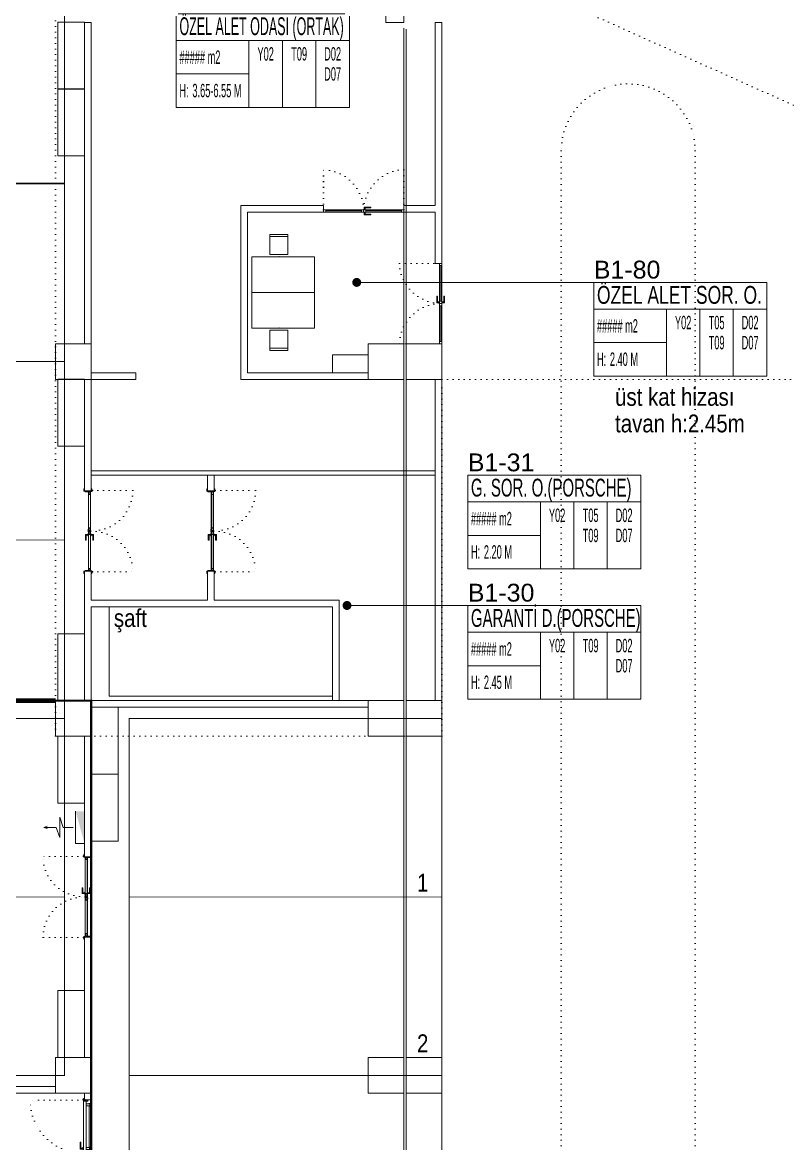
# Model space of a CAD drawing. Header units: metres. Extents: x -17822 to 152406, y -4219 to 19791.
# Drawn here: x 62666 to 64379, y 3087 to 5600 of the extents above; entities that cross this region are included whole.
import ezdxf
from ezdxf.enums import TextEntityAlignment as Align
from ezdxf.xclip import XClip

# ---------------------------------------------------------------- set-up
doc = ezdxf.new("R2010")
doc.units = ezdxf.units.M
doc.header["$LTSCALE"] = 100
doc.header["$MEASUREMENT"] = 0
doc.header["$XCLIPFRAME"] = 0
for name, pattern in [('DOT2', [0.125, 0, -0.125]), ('DOT5', [0.75, 0, -0.75]), ('HIDDEN', [0.375, 0.25, -0.125])]:
    doc.linetypes.add(name, pattern=pattern)
doc.layers.get('0').update_dxf_attribs({"color": 9, "lineweight": 9})
for name, color, linetype, lineweight in [('00', 9, 'Continuous', 9), ('01', 9, 'Continuous', 9), ('05', 9, 'Continuous', 9), ('05S', 9, 'Continuous', 9), ('06B', 9, 'Continuous', 9), ('06C', 9, 'Continuous', 9), ('06D', 9, 'Continuous', 9), ('09', 9, 'Continuous', 9), ('10', 9, 'Continuous', 9), ('14', 9, 'Continuous', 9), ('15', 9, 'Continuous', 9), ('20', 9, 'DOT2', 9), ('21', 9, 'Continuous', 9), ('21_mahal200', 9, 'Continuous', 9), ('32-ekipman', 9, 'Continuous', 9)]:
    doc.layers.add(name, color=color, linetype=linetype, lineweight=lineweight)
doc.styles.add('Arial', font='arial.ttf', dxfattribs={"height": 2.5})
doc.styles.add('MuuM_TEXT-STANDART', font='ARIALN.TTF')
doc.dimstyles.new('MuuM_DIM200', dxfattribs={"dimscale": 20, "dimtxt": 2, "dimasz": 1, "dimexe": 1, "dimexo": 1, "dimgap": 1, "dimtad": 1, "dimdec": 1, "dimrnd": 0.5, "dimdsep": 46, "dimtxsty": 'MuuM_TEXT-STANDART', "dimblk": 'ARCHTICK', "dimcen": 0, "dimdle": 0.15, "dimclrd": 256, "dimclre": 256, "dimclrt": 256, "dimadec": 0, "dimazin": 0, "dimtfac": 5, "dimtdec": 1, "dimtix": 1, "dimtmove": 2, "dimatfit": 3, "dimldrblk": 'DOT', "dimfxl": 3, "dimfxlon": 1, "dimtolj": 1, "dimlwd": -1, "dimlwe": -1, "dimarcsym": 0})

# ---------------------------------------------------------------- blocks, each defined once
blk = doc.blocks.new('p-kolon_80x80')
blk.add_lwpolyline([(-40, -40), (40, -40), (40, 40), (-40, 40)], close=True)
blk = doc.blocks.new('1.bod.mimari.elk')
at = {"layer": '01'}
blk.add_lwpolyline([(7520, -3030), (7480, -3030), (7480, -2824), (7520, -2824)], close=True, dxfattribs=at)
for p in [(6780, -3790), (7480, -3790), (7565, -3790), (6780, -4590), (7480, -4590), (7565, -4590), (7480, -5390), (7565, -5390)]:
    blk.add_blockref('p-kolon_80x80', p, dxfattribs=at)
at = {"layer": '01', "xscale": -1, "rotation": 180}
blk.add_blockref('p-kolon_80x80', (6780, -5390), dxfattribs=at)
blk = doc.blocks.new('p-işyeri')
at = {"color": 0, "const_width": 2}
blk.add_lwpolyline([(200, 0), (200, 700), (-200, 700), (-200, 0)], close=True, dxfattribs=at)
blk = doc.blocks.new('p-dilatasyon yeri')
at = {"layer": '06D'}
for points in [[(7520, 5586.8), (7520, 80)], [(7525, 5584.6), (7525, 80)]]:
    blk.add_lwpolyline(points, dxfattribs=at)
blk = doc.blocks.new('prf-scr2')
at = {"linetype": 'DOT2', "ltscale": 10}
blk.add_line((0, 0.2), (0, -1.1), dxfattribs=at)
for p, q in [((-0.1, -0.2), (0.1, -0.3)), ((0.1, -0.2), (-0.1, -0.2)), ((0.1, -0.3), (-0.1, -0.3)), ((-0.1, -0.3), (0.1, -0.4)), ((0.1, -0.4), (-0.1, -0.4)), ((0.1, -0.5), (-0.1, -0.4)), ((-0.1, -0.4), (0.1, -0.4)), ((0.1, -0.6), (-0.1, -0.5)), ((-0.1, -0.5), (0.1, -0.5)), ((-0.1, -0.6), (0.1, -0.7)), ((0.1, -0.6), (-0.1, -0.6)), ((-0.1, -0.6), (0.1, -0.6)), ((-0.1, -0.7), (0.1, -0.8)), ((0.1, -0.7), (-0.1, -0.7)), ((-0.1, -0.8), (0.1, -0.8)), ((0.1, -0.8), (-0.1, -0.8)), ((0.1, -0.2), (0, -0.1)), ((0, -0.2), (0.1, -0.2))]:
    blk.add_line(p, q)
blk.add_lwpolyline([(0.2, 0), (-0.2, 0), (-0.2, 0), (-0.1, -0.1), (0.1, -0.1), (0.2, 0), (0.2, 0)], close=True)
for points in [[(0.2, 0), (-0.2, 0)], [(-0.1, -0.1), (-0.1, -0.2), (-0.1, -0.2), (-0.1, -0.2), (-0.1, -0.2), (-0.1, -0.3), (-0.1, -0.3), (-0.1, -0.3), (-0.1, -0.3), (-0.1, -0.4), (-0.1, -0.4), (-0.1, -0.4), (-0.1, -0.4), (-0.1, -0.4), (-0.1, -0.5), (-0.1, -0.5), (-0.1, -0.5), (-0.1, -0.5), (-0.1, -0.5), (-0.1, -0.5), (-0.1, -0.6), (-0.1, -0.6), (-0.1, -0.6), (-0.1, -0.6), (-0.1, -0.6), (-0.1, -0.7), (-0.1, -0.7), (-0.1, -0.7), (-0.1, -0.7), (-0.1, -0.7), (-0.1, -0.8), (-0.1, -0.8), (-0.1, -0.8), (-0.1, -0.8), (0, -0.9), (0, -0.9), (0, -0.9), (0.1, -0.8), (0.1, -0.8), (0.1, -0.7), (0.1, -0.7), (0.1, -0.7), (0.1, -0.7), (0.1, -0.7), (0.1, -0.7), (0.1, -0.6), (0.1, -0.6), (0.1, -0.6), (0.1, -0.6), (0.1, -0.6), (0.1, -0.5), (0.1, -0.5), (0.1, -0.5), (0.1, -0.5), (0.1, -0.4), (0.1, -0.4), (0.1, -0.4), (0.1, -0.4), (0.1, -0.4), (0.1, -0.3), (0.1, -0.3), (0.1, -0.3), (0.1, -0.3), (0.1, -0.3), (0.1, -0.3), (0.1, -0.2), (0.1, -0.2), (0.1, -0.2), (0.1, -0.2), (0.1, -0.2), (0.1, -0.1)]]:
    blk.add_lwpolyline(points)
blk = doc.blocks.new('gr-p-barel kilitli kapı kolu')
at = {"layer": '05S'}
h = blk.add_hatch(color=256, dxfattribs=at)
h.paths.add_polyline_path([(1.3, 0.8), (-1.3, 0.8), (-1.3, 0.7), (1.3, 0.7)])
h.paths.add_polyline_path([(2.75, 0.7), (-2.75, 0.7), (-2.75, 0), (2.75, 0)])
h.paths.add_polyline_path([(-11.7, 4.9), (-11.7, 6.7), (0.9, 6.7), (0.9, 0.8), (-0.9, 0.8), (-0.9, 4.9)])
at = {"flags": 128}
for points in [[(-0.9, 0.8), (-0.9, 4.9), (-11.7, 4.9), (-11.7, 6.7), (0.9, 6.7), (0.9, 0.8)], [(-0.8, 5), (0.8, 6.6)]]:
    blk.add_lwpolyline(points, dxfattribs=at)
blk.add_lwpolyline([(-2.75, 0), (-2.75, 0.7), (2.75, 0.7), (2.75, 0)])
blk.add_lwpolyline([(-1.3, 0.7), (1.3, 0.7), (1.3, 0.8), (-1.3, 0.8)], close=True)
blk = doc.blocks.new('p-de-02')
at = {"layer": '06C'}
blk.add_lwpolyline([(106.3, -16.6, 1), (106.3, -15.8), (104.3, -15.8), (104.3, -16.6), (106.4, -16.6)], format="xyb", dxfattribs=at)
blk.add_arc((106.3, -16.2), 0.5, 233.1301, 126.8699, dxfattribs=at)
at = {"layer": '09'}
for p, q in [((108.1, -16.7), (108.1, -16.6)), ((108.2, -16.7), (108.2, -16.6)), ((108.3, -16.6), (108.3, -16.7)), ((108.4, -16.7), (108.4, -16.6)), ((108.5, -16.6), (108.5, -16.7)), ((108.6, -16.7), (108.6, -16.6)), ((108.7, -16.6), (108.7, -16.7)), ((108.8, -16.6), (108.8, -16.7)), ((109.3, -21.9), (109.3, -21.7)), ((109.4, -21.7), (109.4, -21.9)), ((109.5, -21.9), (109.5, -21.7)), ((109.6, -21.7), (109.6, -21.9)), ((109.7, -21.9), (109.7, -21.7)), ((109.8, -21.7), (109.8, -21.9)), ((109.9, -21.9), (109.9, -21.7)), ((110, -21.9), (110, -21.7))]:
    blk.add_line(p, q, dxfattribs=at)
at = {"layer": '10'}
for points in [[(14.2, -6.8, -0.414214), (14.3, -6.7), (18.7, -6.7, -0.414214), (18.8, -6.8), (18.8, -14.1), (19, -14.1), (19, -6.8, 0.414214), (18.7, -6.5), (14.3, -6.5, 0.414214), (14, -6.8), (14, -7.7, 0.414214), (14.3, -8), (15.4, -8), (15.4, -7.8), (14.3, -7.8, -0.414214), (14.2, -7.7)], [(19, -9.7, -0.414214), (19.3, -9.4), (20.3, -9.4, -0.414214), (20.6, -9.7), (20.6, -16.1, -0.414214), (20.3, -16.4, -0.414214), (20, -16.1), (20, -15.2), (19, -15.2), (19, -24.2, -0.414214), (18.7, -24.5), (14.3, -24.5, -0.414214), (14, -24.2), (14, -23.3, -0.414214), (14.3, -23), (15.4, -23), (15.4, -23.2), (14.3, -23.2, 0.414214), (14.2, -23.3), (14.2, -24.2, 0.414214), (14.3, -24.3), (18.7, -24.3, 0.414214), (18.8, -24.2), (18.8, -15), (20.2, -15), (20.2, -16.1, 0.414214), (20.3, -16.2, 0.414214), (20.4, -16.1), (20.4, -9.7, 0.414214), (20.3, -9.6), (19.3, -9.6, 0.414214), (19.2, -9.7), (19.2, -10.6), (19, -10.6)], [(18.4, -25), (19.8, -24.4), (19.8, -21.5), (20, -21.5), (20, -24.5), (18.5, -25.2, -14.796002)], [(198.6, -9.7, 0.414214), (198.3, -9.4), (197.3, -9.4, 0.414214), (197, -9.7), (197, -16.1, 0.414214), (197.3, -16.4, 0.414214), (197.6, -16.1), (197.6, -15.2), (198.6, -15.2), (198.6, -24.2, 0.414214), (198.9, -24.5), (203.3, -24.5, 0.414214), (203.6, -24.2), (203.6, -23.3, 0.414214), (203.3, -23), (202.2, -23), (202.2, -23.2), (203.3, -23.2, -0.414214), (203.4, -23.3), (203.4, -24.2, -0.414214), (203.3, -24.3), (198.9, -24.3, -0.414214), (198.8, -24.2), (198.8, -15), (197.4, -15), (197.4, -16.1, -0.414214), (197.3, -16.2, -0.414214), (197.2, -16.1), (197.2, -9.7, -0.414214), (197.3, -9.6), (198.3, -9.6, -0.414214), (198.4, -9.7), (198.4, -10.6), (198.6, -10.6)], [(199.2, -25), (197.8, -24.4), (197.8, -21.5), (197.6, -21.5), (197.6, -24.5), (199.1, -25.2, 14.796002)], [(203.4, -6.8, 0.414214), (203.3, -6.7), (198.9, -6.7, 0.414214), (198.8, -6.8), (198.8, -14.1), (198.6, -14.1), (198.6, -6.8, -0.414214), (198.9, -6.5), (203.3, -6.5, -0.414214), (203.6, -6.8), (203.6, -7.7, -0.414214), (203.3, -8), (202.2, -8), (202.2, -7.8), (203.3, -7.8, 0.414214), (203.4, -7.7)]]:
    blk.add_lwpolyline(points, format="xyb", close=True, dxfattribs=at)
for points in [[(108.2, -20.1), (108.2, -18.1), (108.5, -18.1), (108.5, -17), (20.3, -17), (20.3, -18.1), (20.6, -18.1), (20.6, -20.1), (20.3, -20.1), (20.3, -18.3), (20, -18.3), (20, -16.7), (108.8, -16.7), (108.8, -18.3), (108.5, -18.3), (108.5, -20.1)], [(108.2, -18.1), (108.2, -20.1), (108.8, -20.1), (108.8, -21.7), (20, -21.7), (20, -20.1), (20.6, -20.1), (20.6, -18.1), (20.9, -18.1), (20.9, -20.3), (20.3, -20.3), (20.3, -21.4), (108.5, -21.4), (108.5, -20.3), (107.9, -20.3), (107.9, -18.1), (108.2, -18.1)], [(109.9, -20.1), (109.9, -18.1), (109.6, -18.1), (109.6, -17), (197.3, -17), (197.3, -18.1), (197, -18.1), (197, -20.1), (197.3, -20.1), (197.3, -18.3), (197.6, -18.3), (197.6, -16.7), (109.3, -16.7), (109.3, -18.3), (109.6, -18.3), (109.6, -20.1)], [(109.9, -18.1), (109.9, -20.1), (109.3, -20.1), (109.3, -21.7), (197.6, -21.7), (197.6, -20.1), (197, -20.1), (197, -18.1), (196.7, -18.1), (196.7, -20.3), (197.3, -20.3), (197.3, -21.4), (109.6, -21.4), (109.6, -20.3), (110.2, -20.3), (110.2, -18.1), (109.9, -18.1)]]:
    blk.add_lwpolyline(points, dxfattribs=at)
for points in [[(20.9, -17.2), (26.9, -17.2), (26.9, -21.2), (20.9, -21.2)], [(21.2, -17.5), (26.6, -17.5), (26.6, -20.9), (21.2, -20.9)], [(107.9, -17.2), (101.9, -17.2), (101.9, -21.2), (107.9, -21.2)], [(107.6, -17.5), (102.2, -17.5), (102.2, -20.9), (107.6, -20.9)], [(108.1, -22.4), (110, -22.4), (110, -21.9), (108.1, -21.9), (107.5, -21.9), (107.5, -22.4)], [(110, -16.1), (108.1, -16.1), (108.1, -16.6), (110.6, -16.6), (110.6, -16.6), (110.6, -16.1)], [(110.2, -17.2), (116.2, -17.2), (116.2, -21.2), (110.2, -21.2)], [(110.5, -17.5), (115.9, -17.5), (115.9, -20.9), (110.5, -20.9)], [(196.7, -17.2), (192.7, -17.2), (192.7, -21.2), (196.7, -21.2)], [(196.4, -17.5), (193, -17.5), (193, -20.9), (196.4, -20.9)]]:
    blk.add_lwpolyline(points, close=True, dxfattribs=at)
for centre in [(17.8, -25.5), (199.8, -25.5)]:
    blk.add_circle(centre, 0.55, dxfattribs=at)
at = {"layer": '20'}
for p, q in [((17.8, -25.5), (17.8, -116)), ((199.8, -25.5), (199.8, -116))]:
    blk.add_line(p, q, dxfattribs=at)
at = {"layer": '20', "linetype": 'HIDDEN'}
for points in [[(18.6, -24.3), (18.6, -23), (17.1, -23), (17.1, -24.3)], [(18.4, -25), (18.4, -23.2), (17.3, -23.2), (17.3, -25)], [(199, -24.3), (199, -23), (200.5, -23), (200.5, -24.3)], [(199.2, -25), (199.2, -23.2), (200.3, -23.2), (200.3, -25)]]:
    blk.add_lwpolyline(points, dxfattribs=at)
at = {"layer": '20'}
for centre, start, end in [((17.8, -25.5), 270, 2.4057), ((199.8, -25.5), 177.5943, 270)]:
    blk.add_arc(centre, 90.5, start, end, dxfattribs=at)
at = {"layer": '06B', "xscale": -1}
blk.add_blockref('gr-p-barel kilitli kapı kolu', (117.3, -16.7), dxfattribs=at)
at = {"layer": '06B', "rotation": 180}
blk.add_blockref('gr-p-barel kilitli kapı kolu', (117.3, -21.7), dxfattribs=at)
at = {"layer": '10', "xscale": -1, "rotation": 90}
for p in [(20.3, -19.2), (109.6, -19.2)]:
    blk.add_blockref('prf-scr2', p, dxfattribs=at)
at = {"layer": '10', "rotation": 270}
for p in [(108.5, -19.2), (197.3, -19.2)]:
    blk.add_blockref('prf-scr2', p, dxfattribs=at)
blk = doc.blocks.new('*U19')
at = {"ltscale": 15}
for p, q in [((-25, 1), (-26, 0)), ((-25, -1), (-26, 0)), ((-23, 1), (-25, 1)), ((-23, 1), (-23, -2)), ((-21, -3), (-18, 3)), ((-21, -3), (-18, 3)), ((-20, -3), (-17, 3)), ((-20, -3), (-16, 3)), ((-18, -3), (-15, 3)), ((-18, -3), (-15, 3)), ((-18, 1), (-18, 2)), ((-17, -3), (-14, 3)), ((-17, -3), (-13, 3)), ((-17, 1), (-17, 2)), ((-15, -3), (-12, 3)), ((-15, -3), (-12, 3)), ((-15, 1), (-15, 2)), ((-14, -3), (-11, 3)), ((-14, -3), (-10, 3)), ((-14, 1), (-14, 2)), ((-12, -3), (-9, 3)), ((-12, -3), (-9, 3)), ((-12, 1), (-12, 2)), ((-11, -3), (-8, 3)), ((-11, -3), (-7, 3)), ((-11, 1), (-11, 2)), ((-9, -3), (-6, 3)), ((-9, -3), (-6, 3)), ((-9, 1), (-9, 2)), ((-8, -3), (-4, 3)), ((-8, -3), (-5, 3)), ((-8, 1), (-8, 2)), ((-6, -3), (-3, 3)), ((-6, -3), (-3, 3)), ((-6, 1), (-6, 2)), ((-5, -3), (-1, 3)), ((-5, -3), (-2, 3)), ((-5, 1), (-5, 2)), ((-3, 1), (-3, 2)), ((0, 4), (-2, 1)), ((-2, 1), (-2, 2)), ((0, 0), (-1, 0)), ((-25, -1), (-23, -2)), ((-9, -2), (-23, -2)), ((-21, -3), (-21, -2)), ((-20, -3), (-19, -2)), ((-20, -2), (-19, -2)), ((-19, -2), (-18, -2)), ((-18, -3), (-18, -2)), ((-17, -3), (-16, -2)), ((-17, -2), (-16, -2)), ((-16, -2), (-15, -2)), ((-15, -3), (-15, -2)), ((-14, -3), (-13, -2)), ((-14, -2), (-13, -2)), ((-13, -2), (-12, -2)), ((-12, -3), (-12, -2)), ((-11, -3), (-10, -2)), ((-11, -2), (-10, -2)), ((-10, -2), (-9, -2)), ((-9, -3), (-9, -2)), ((-8, -2), (-7, -2)), ((-8, -3), (-7, -2)), ((-7, -2), (-6, -2)), ((-6, -3), (-6, -2)), ((-5, -2), (-4, -2)), ((-5, -3), (-4, -2)), ((-4, -2), (-2, -2)), ((0, -4), (-2, -2)), ((0, 0), (-1, 0))]:
    blk.add_line(p, q, dxfattribs=at)
for p, q in [((-7, 1), (-23, 1)), ((-17, 1), (-19, 1)), ((-16, 1), (-17, 1)), ((-14, 1), (-16, 1)), ((-13, 1), (-14, 1)), ((-11, 1), (-13, 1)), ((-10, 1), (-11, 1)), ((-8, 1), (-10, 1)), ((-7, 1), (-8, 1)), ((-5, 1), (-7, 1)), ((-4, 1), (-5, 1)), ((-2, 1), (-4, 1)), ((-2, 1), (-2, 1)), ((0, 0), (0, 4)), ((-2, -2), (-2, -2)), ((0, 0), (0, -4))]:
    blk.add_line(p, q)
for centre, radius, start, end in [((-26, 4), 3.92, 274.361, 322.1025), ((-26, -4), 3.92, 37.8975, 85.639), ((-18, 3), 0.0971, 330.3204, 150.3204), ((-17, 3), 0.0971, 330.3204, 150.3204), ((-15, 3), 0.0971, 330.3204, 150.3204), ((-14, 3), 0.0971, 330.3204, 150.3204), ((-12, 3), 0.0971, 330.3204, 150.3204), ((-11, 3), 0.0971, 330.3204, 150.3204), ((-9, 3), 0.0971, 330.3204, 150.3204), ((-8, 3), 0.0971, 330.3204, 150.3204), ((-6, 3), 0.0971, 330.3204, 150.3204), ((-5, 3), 0.0971, 330.3204, 150.3204), ((-3, 3), 0.0971, 330.3204, 150.3204), ((-2, 3), 0.0971, 330.3204, 150.3204), ((-1, 0), 0.486, 90, 270), ((0, 4), 0.25, 0, 150.0864), ((-21, -3), 0.0971, 150.3204, 330.3204), ((-20, -3), 0.0971, 150.3204, 330.3204), ((-18, -3), 0.0971, 150.3204, 330.3204), ((-17, -3), 0.0971, 150.3204, 330.3204), ((-15, -3), 0.0971, 150.3204, 330.3204), ((-14, -3), 0.0971, 150.3204, 330.3204), ((-12, -3), 0.0971, 150.3204, 330.3204), ((-11, -3), 0.0971, 150.3204, 330.3204), ((-9, -3), 0.0971, 150.3204, 330.3204), ((-8, -3), 0.0971, 150.3204, 330.3204), ((-6, -3), 0.0971, 150.3204, 330.3204), ((-5, -3), 0.0971, 150.3204, 330.3204), ((0, -4), 0.25, 209.9136, 0)]:
    blk.add_arc(centre, radius, start, end, dxfattribs=at)
blk = doc.blocks.new('conta')
at = {"ltscale": 10}
for p, q in [((-2649.9, 5345.5), (-2649.8, 5345.6)), ((-2649.9, 5344.5), (-2649.8, 5344.3)), ((-2649.8, 5344.3), (-2649.7, 5344.3)), ((-2649.7, 5345.4), (-2649.3, 5345.4)), ((-2649.2, 5345.4), (-2649.1, 5345.5)), ((-2649, 5344), (-2648.8, 5343.8)), ((-2648.9, 5344.1), (-2648.7, 5343.9)), ((-2648.8, 5345.1), (-2648.6, 5345.3)), ((-2648.8, 5344.9), (-2648.6, 5345.2)), ((-2648.7, 5343.8), (-2648.7, 5343.8)), ((-2648.6, 5345.3), (-2648.6, 5345.3))]:
    blk.add_line(p, q, dxfattribs=at)
for centre, radius, start, end in [((-2649.8, 5345.5), 0.05, 140.6345, 188.9372), ((-2653, 5345), 3.19, 350.4674, 8.9372), ((-2649.9, 5344.5), 0.02, 170.4674, 213.7451), ((-2649.7, 5345.6), 0.0696, 22.2428, 159.258), ((-2650.9, 5345), 1.24, 340.3382, 16.7772), ((-2649.7, 5344.6), 0.03, 160.3382, 273.2666), ((-2649.7, 5345.4), 0.03, 90, 196.7772), ((-2649.6, 5341.5), 3.01, 80.4362, 93.2666), ((-2649.3, 5345.5), 0.05, 270, 303.0062), ((-2649.2, 5344.1), 0.231, 353.9571, 81.9004), ((-2649.1, 5345.5), 0.03, 4.7972, 123.0062), ((-2649.1, 5344.5), 0.03, 260.4362, 338.7066), ((-2651.2, 5344.8), 2.33, 7.5897, 18.7951), ((-2649, 5345.6), 0.05, 18.7951, 42.1429), ((-2650.2, 5345), 1.27, 338.7066, 23.0418), ((-2648.9, 5344.1), 0.1, 173.9571, 217.2653), ((-2648.8, 5345.1), 0.05, 187.5897, 322.7347), ((-2658.2, 5345.2), 9.36, 353.6857, 357.8537), ((-2648.8, 5344.2), 0.1, 173.6857, 217.2653), ((-2648.8, 5344.8), 0.05, 142.7347, 180.2669), ((-2648.7, 5343.8), 0.05, 217.2653, 307.2653), ((-2648.7, 5343.8), 0.05, 307.2653, 37.2653), ((-2648.6, 5345.3), 0.05, 52.7347, 142.7347), ((-2648.6, 5345.3), 0.05, 322.7347, 52.7347)]:
    blk.add_arc(centre, radius, start, end, dxfattribs=at)
for points, knots in [([(-2649, 5345.6), (-2649, 5345.6), (-2649.1, 5345.7), (-2649.2, 5345.4), (-2649.3, 5345.7), (-2649.4, 5345.5), (-2649.5, 5345.7), (-2649.6, 5345.5), (-2649.7, 5345.6), (-2649.7, 5345.6)], [0.0086373, 0.0086373, 0.0086373, 0.0086373, 0.1097304, 0.3133405, 0.4430081, 0.5658764, 0.7165186, 0.8527974, 0.9648495, 0.9648495, 0.9648495, 0.9648495]), ([(-2649.7, 5344.3), (-2649.7, 5344.3), (-2649.7, 5344.5), (-2649.6, 5344.3), (-2649.3, 5344.4), (-2649.2, 5344.4), (-2649.2, 5344.4)], [0, 0, 0, 0, 0.1008757, 0.3841126, 0.5436166, 0.6906785, 0.6906785, 0.6906785, 0.6906785])]:
    blk.add_open_spline(points, degree=3, knots=knots, dxfattribs=at)
blk = doc.blocks.new('p-yn_sackasa')
at = {"layer": '10', "linetype": 'Continuous'}
for p, q in [((-2.2, 0), (-2.2, -0.2)), ((0, 6.9), (0, 6.2)), ((0, 6.2), (0, 6.9)), ((0.1, 6.9), (0.1, 6.2)), ((0.2, 6.9), (0.2, 6.2)), ((2.7, 7.2), (0.3, 7.2)), ((2.7, 7.2), (0.3, 7.2)), ((2.7, 7), (0.3, 7)), ((0.3, 7), (2.7, 7)), ((0.3, 6.1), (0.8, 6.1)), ((0.7, 6), (0.3, 6)), ((0.3, 5.9), (0.7, 5.9)), ((0.8, 5.9), (0.3, 5.9)), ((0.7, 5.9), (0.7, 6)), ((0.7, -0.7), (0.7, 2.3)), ((0.7, -0.7), (0.7, 2.3)), ((0.8, 5.9), (0.8, 6.1)), ((0.8, -0.7), (0.8, 2.3)), ((0.8, -0.7), (0.8, 2.3)), ((0.9, 2.3), (1, 2.3)), ((0.9, 2.3), (0.9, 2.3)), ((1, 2.5), (1, 2.4)), ((1, 2.5), (1, 2.5)), ((1.1, 2.5), (1.1, 3.7)), ((1.1, 2.5), (1.1, 3.7)), ((1.3, 3.7), (1.3, 2.5)), ((1.3, 2.5), (1.3, 3.7)), ((2.5, 4), (1.4, 4)), ((1.4, 4), (2.5, 4)), ((1.4, 3.8), (2.5, 3.8)), ((2.5, 3.8), (1.4, 3.8)), ((2.5, 3.4), (2.6, 3.7)), ((2.6, 3.7), (2.5, 3.4)), ((2.7, 3.6), (2.6, 3.3)), ((2.7, 3.6), (2.6, 3.3)), ((2.8, 3.3), (2.8, 6.9)), ((2.8, 3.3), (2.8, 6.9)), ((2.9, 3.3), (2.9, 6.9)), ((2.9, 3.3), (2.9, 6.9)), ((-2.9, -1.7), (-2.9, -0.3)), ((-2.9, -0.3), (-2.9, -1.7)), ((-2.8, -0.3), (-2.8, -1.7)), ((-2.8, -0.3), (-2.8, -1.7)), ((-2.2, 0), (-2.7, 0)), ((-2.2, 0), (-2.7, 0)), ((-2.2, -0.1), (-2.7, -0.1)), ((-2.2, -0.2), (-2.7, -0.2)), ((1, -1.8), (-2.7, -1.8)), ((1, -1.9), (-2.7, -1.9)), ((-2.7, -2), (1, -2)), ((1, -2), (-2.7, -2)), ((-2.2, -0.1), (-2.2, 0)), ((0.9, -0.8), (1, -0.8)), ((0.9, -0.8), (0.9, -0.8)), ((1, -0.9), (1, -0.9)), ((1, -0.9), (1, -0.9)), ((1.1, -1), (1.1, -1.7)), ((1.1, -1), (1.1, -1.7)), ((1.3, -1), (1.3, -1.7)), ((1.3, -1), (1.3, -1.7))]:
    blk.add_line(p, q, dxfattribs=at)
for points in [[(0.1, 2.1), (0.7, 2.1), (0.7, -0.5), (0.1, -0.5)], [(0.1, 2.1), (0.4, 2.1), (0.4, -0.5), (0.1, -0.5)]]:
    blk.add_lwpolyline(points, close=True, dxfattribs=at)
for centre, radius, start, end in [((0.3, 6.9), 0.249, 90, 180), ((0.3, 6.9), 0.261, 90, 180), ((0.3, 6.2), 0.249, 181.345, 271.3502), ((0.3, 6.2), 0.261, 180, 270), ((0.3, 6.9), 0.122, 90, 180), ((0.3, 6.2), 0.122, 180, 270), ((0.3, 6.9), 0.11, 90, 180), ((0.3, 6.2), 0.11, 180, 270), ((0.9, 2.3), 0.206, 63.2169, 180), ((0.9, 2.3), 0.219, 63.2153, 180), ((0.9, 2.3), 0.0801, 63.215, 180), ((0.9, 2.3), 0.0674, 63.2144, 180), ((1, 2.5), 0.219, 243.2148, 0), ((1, 2.5), 0.0801, 243.2203, 0), ((1, 2.5), 0.206, 243.2197, 0), ((1, 2.5), 0.0674, 243.2129, 0), ((1.4, 3.7), 0.24, 90, 180), ((1.4, 3.7), 0.253, 90, 180), ((1.4, 3.7), 0.114, 90, 180), ((1.4, 3.7), 0.101, 90, 180), ((2.5, 3.7), 0.249, 342.8613, 90), ((2.5, 3.7), 0.261, 342.8602, 90), ((2.5, 3.7), 0.122, 342.8607, 90), ((2.5, 3.7), 0.11, 342.8621, 90), ((2.7, 3.3), 0.232, 162.8601, 0), ((2.7, 3.3), 0.219, 162.8613, 0), ((2.7, 3.3), 0.0927, 162.8605, 0), ((2.7, 3.3), 0.0801, 162.8624, 0), ((2.7, 6.9), 0.249, 0, 90), ((2.7, 6.9), 0.261, 0, 90), ((2.7, 6.9), 0.122, 0, 90), ((2.7, 6.9), 0.11, 0, 90), ((-2.7, -0.3), 0.24, 90, 180), ((-2.7, -0.3), 0.253, 90, 180), ((-2.7, -1.7), 0.24, 180, 270), ((-2.7, -1.7), 0.253, 180, 270), ((-2.7, -0.3), 0.114, 90, 180), ((-2.7, -0.3), 0.101, 90, 180), ((-2.7, -1.7), 0.114, 180, 270), ((-2.7, -1.7), 0.101, 180, 270), ((0.9, -0.7), 0.206, 180, 296.7851), ((0.9, -0.7), 0.219, 180, 296.785), ((0.9, -0.7), 0.0674, 180, 180.5245), ((0.9, -0.7), 0.0801, 180, 296.785), ((0.9, -0.7), 0.0674, 180, 296.7871), ((1, -1), 0.219, 0, 116.7854), ((1, -1), 0.206, 0, 116.7836), ((1, -1), 0.0801, 0, 116.7811), ((1, -1), 0.0674, 0, 116.7871), ((1, -1.7), 0.114, 270, 0), ((1, -1.7), 0.24, 270, 0), ((1, -1.7), 0.101, 270, 0), ((1, -1.7), 0.253, 270, 0)]:
    blk.add_arc(centre, radius, start, end, dxfattribs=at)
at = {"layer": '10', "xscale": 0.0842696629213483, "yscale": 0.0842696629213483, "zscale": 0.0842696629213483}
blk.add_blockref('*U19', (1, 1.3), dxfattribs=at)
at = {"layer": '14', "xscale": -0.7887640449438696, "yscale": 0.7887640449438696, "zscale": 0.7887640449438204, "rotation": 90}
blk.add_blockref('conta', (4217.8, -2086.4), dxfattribs=at)
blk = doc.blocks.new('*U57')
at = {"layer": '06D'}
for points in [[(8.5, 9.6), (7.9, 9.6), (7.9, 13.6, -0.414214), (8.2, 13.9), (13.7, 13.9, -0.414214), (14.1, 13.6), (14.1, 9.6), (13.5, 9.6)], [(111.5, 9.6), (112.1, 9.6), (112.1, 13.6, 0.414214), (111.7, 13.9), (106.2, 13.9, 0.414214), (105.9, 13.6), (105.9, 9.6), (106.5, 9.6)]]:
    blk.add_lwpolyline(points, format="xyb", dxfattribs=at)
for points in [[(8.5, 10.9), (13.5, 10.9), (13.5, 3.4), (8.5, 3.4)], [(105.9, 13.3), (14.1, 13.3), (14.1, 10.2), (105.9, 10.2)], [(111.5, 12.1), (106.5, 12.1), (106.5, 3.4), (111.5, 3.4)]]:
    blk.add_lwpolyline(points, close=True, dxfattribs=at)
for points in [[(8.8, -2.6), (8.8, -3.8), (13.2, -3.8), (13.2, -2.6), (8.8, -2.6)], [(9.9, -3.8), (9.9, -10.1), (24.9, -10.1), (24.9, -8.2), (12.1, -8.2), (12.1, -8.2), (12.1, -3.8), (9.9, -3.8)]]:
    blk.add_lwpolyline(points, dxfattribs=at)
at = {"layer": '10', "ltscale": 10}
for p, q in [((1, 0.7), (2, 1.3)), ((1, 0.7), (2, 1.3)), ((2, 0.3), (1, 0.3)), ((2, 0.3), (1, 0.3)), ((2, 0.1), (1, 0.1)), ((2, 0.1), (1, 0.1)), ((2, 1.8), (2, 1.3)), ((2.3, 1.8), (2, 1.8)), ((2, 1.8), (2, 1.3)), ((2.3, 1.8), (2, 1.8)), ((2, 1.3), (2, -0.2)), ((2, 1.3), (2, -0.2)), ((2.3, -2.2), (2.3, 3.3)), ((2.3, 1.3), (2.3, 1.8)), ((2.3, 1.3), (2.3, 1.8)), ((2.3, -0.2), (2.3, 1.3)), ((2.3, -0.2), (2.3, 1.3)), ((117.6, 3.4), (2.4, 3.4)), ((2.4, -2.3), (2.4, 3.2)), ((117.5, 3.3), (2.5, 3.3)), ((117.5, -2.3), (117.5, 3.2)), ((117.7, -2.2), (117.7, 3.3)), ((117.7, 1.8), (117.7, 0.3)), ((118, 1.8), (117.7, 1.8)), ((117.7, 0.3), (117.7, -0.2)), ((118, 0.3), (118, 1.8)), ((118, 1.5), (119, 1.5)), ((118, 1.3), (119, 1.3)), ((119, 0.9), (118, 0.3)), ((118, -0.2), (118, 0.3)), ((0.3, -2.5), (0.3, -2.3)), ((0.4, -2.2), (2.2, -2.2)), ((0.4, -2.4), (0.4, -2.4)), ((119.6, -2.6), (0.4, -2.6)), ((119.5, -2.4), (0.5, -2.4)), ((0.5, -2.4), (2.3, -2.4)), ((2, -0.2), (2.3, -0.2)), ((2, -0.2), (2.3, -0.2)), ((119.5, -2.4), (117.6, -2.4)), ((117.7, -0.2), (118, -0.2)), ((119.6, -2.2), (117.7, -2.2)), ((119.5, -2.4), (119.5, -2.4)), ((119.7, -2.5), (119.7, -2.3)), ((120.8, -2), (120.8, -2.4)), ((120.8, -2), (120.8, -2.4)), ((121.1, -2), (121.1, -2.4)), ((121.1, -2), (121.1, -2.4)), ((121.2, -2.2), (121.1, -2.2)), ((121.2, -2.2), (121.1, -2.2)), ((121.2, -2.2), (121.2, -2.3)), ((121.2, -2.2), (121.2, -2.3)), ((121.6, -2.7), (121.7, -2.6)), ((121.6, -2.7), (121.7, -2.6))]:
    blk.add_line(p, q, dxfattribs=at)
blk.add_circle((120.9, -3.3), 0.843, dxfattribs=at)
blk.add_circle((120.9, -3.3), 0.843, dxfattribs=at)
for centre, radius, start, end in [((2.4, 3.3), 0.141, 104.9271, 165.0729), ((117.5, 3.2), 0.05, 0, 90), ((117.6, 3.3), 0.1, 0, 90), ((0.4, -2.3), 0.1, 90, 180), ((0.4, -2.5), 0.1, 180, 270), ((0.5, -2.4), 0.005, 180, 270), ((0.5, -2.4), 0.005, 90, 180), ((2.2, -2.2), 0.05, 270, 0), ((2.3, -2.3), 0.1, 270, 0), ((117.6, -2.3), 0.1, 180, 270), ((117.7, -2.2), 0.05, 180, 270), ((119.5, -2.4), 0.005, 270, 360), ((119.5, -2.4), 0.005, 0, 90), ((119.6, -2.3), 0.1, 0, 90), ((119.6, -2.5), 0.1, 270, 0), ((120.4, -2.3), 0.302, 285.5524, 60.0315), ((120.4, -2.3), 0.302, 285.5524, 60.0315), ((120.4, -2.3), 0.428, 336.352, 37.621), ((120.4, -2.3), 0.428, 336.352, 37.621), ((120.9, -3.3), 1.01, 39.4092, 74.2861), ((120.9, -3.3), 1.01, 39.4092, 74.2861)]:
    blk.add_arc(centre, radius, start, end, dxfattribs=at)
at = {"layer": '20'}
blk.add_lwpolyline([(119.7, -2.4), (119.7, -121.8, -0.414214), (0.3, -2.4, 1)], format="xyb", dxfattribs=at)
blk.add_blockref('p-yn_sackasa', (0, 0))
at = {"xscale": -1}
blk.add_blockref('p-yn_sackasa', (120, 0), dxfattribs=at)
blk = doc.blocks.new('YD-72-20')
at = {"linetype": 'Continuous'}
for p, q in [((0, 0.714), (-0.028, 0.634)), ((0, 0.714), (0.028, 0.634)), ((0, 0.434), (0, 0.714)), ((-0.225, 0.355), (0.225, 0.355)), ((-0.225, 0.355), (0, 0.276)), ((0.225, 0.355), (0, 0.434)), ((0, 0.058), (0, 0.276)), ((0.36, 0), (-0.36, 0)), ((0.36, 0), (0.36, -0.2))]:
    blk.add_line(p, q, dxfattribs=at)
blk.add_solid([(0.36, -0.2), (-0.36, 0), (-0.36, -0.2)])
blk = doc.blocks.new('b1 yan.dol')
at = {"xscale": -100, "yscale": 100, "zscale": 100, "rotation": 90}
blk.add_blockref('YD-72-20', (62785, -15715.4), dxfattribs=at)
blk = doc.blocks.new('p-al-01_a')
at = {"layer": '06B'}
for points in [[(-5, -88.6), (-11.2, -88.6), (-11.2, -73.6), (-9.4, -73.6), (-9.4, -86.4), (-9.4, -86.4), (-5, -86.4), (-5, -88.6)], [(0, -88.6), (6.2, -88.6), (6.2, -73.6), (4.4, -73.6), (4.4, -86.4), (4.4, -86.4), (0, -86.4), (0, -88.6)]]:
    blk.add_lwpolyline(points, dxfattribs=at)
at = {"layer": '06D'}
for p, q in [((-5, -86.9), (-5, -5)), ((0, -5), (0, -86.9)), ((-5, -93.1), (-5, -175)), ((0, -175), (0, -93.1))]:
    blk.add_line(p, q, dxfattribs=at)
at = {"layer": '10'}
for points in [[(-5, 0), (0, 0), (0, -5), (-5, -5)], [(-5, -85), (0, -85), (0, -90), (-5, -90)], [(-5, -95), (0, -95), (0, -90), (-5, -90)], [(-5, -180), (0, -180), (0, -175), (-5, -175)]]:
    blk.add_lwpolyline(points, close=True, dxfattribs=at)
at = {"layer": '15'}
for points in [[(-2.5, -5), (-2.5, -85)], [(-2.5, -175), (-2.5, -95)]]:
    blk.add_lwpolyline(points, dxfattribs=at)
at = {"layer": '20'}
for points in [[(-5.3, 0), (-94.9, 0)], [(-5.3, -180), (-94.9, -180)], [(-5, -180), (-94.9, -180)]]:
    blk.add_lwpolyline(points, dxfattribs=at)
for centre, start, end in [((-1.5, 3.4), 182.0745, 267.6937), ((-1.5, -183.4), 92.3063, 177.9255)]:
    blk.add_arc(centre, 93.5, start, end, dxfattribs=at)
blk = doc.blocks.new('p-birim')
blk.add_lwpolyline([(0, 0), (1, 0), (1, 1), (0, 1)], close=True)
blk = doc.blocks.new('p-sandalye')
blk.add_line((-45, 20), (-45, -20))
blk.add_lwpolyline([(-5, 20), (-50, 20), (-50, -20), (-5, -20)], close=True)
blk.add_point((0, 0.1))
blk = doc.blocks.new('p-masa_servis')
at = {"linetype": 'DOT5'}
blk.add_lwpolyline([(0, 0), (0, 0)], dxfattribs=at)
blk.add_lwpolyline([(0, 0), (0, -80), (140, -80), (140, 0)], close=True)
for p, rotation in [((60, 0), 270), ((50, -110.1), 2.073722e-10)]:
    blk.add_blockref('p-sandalye', p, dxfattribs=dict(rotation=rotation))
blk = doc.blocks.new('gr-p-birim')
blk.add_lwpolyline([(-0.5, -0.5), (0.5, -0.5), (0.5, 0.5), (-0.5, 0.5)], close=True)
blk = doc.blocks.new('0_roomno2')
blk.add_lwpolyline([(19.38, -10.5), (0, -10.5), (0, 0), (19.38, 0)], close=True)
for points in [[(0, -3), (19.38, -3)], [(8.12, -3), (8.12, -10.5)], [(11.88, -3), (11.88, -10.5)], [(15.62, -3), (15.62, -10.5)], [(0, -6.75), (8.12, -6.75)]]:
    blk.add_lwpolyline(points)
at = {"style": 'MuuM_TEXT-STANDART', "width": 0.6}
blk.add_text('H:', height=1.5, dxfattribs=at).set_placement((0.35, -8.61), align=Align.MIDDLE_LEFT)
at = {"style": 'Arial'}
blk.add_attdef('ODANO', (0, 1.17), '', height=2, dxfattribs=at)
blk.add_attdef('MEKANADI', text='', height=2, dxfattribs=at).set_placement((0.35, -3), align=Align.BOTTOM_LEFT)
at = {"style": 'MuuM_TEXT-STANDART', "width": 0.6}
for tag, p in [('YER01', (10, -4.5)), ('TAVAN01', (13.75, -4.5)), ('DUVAR01', (17.5, -4.5)), ('YER02', (10, -6.75)), ('TAVAN02', (13.75, -6.75)), ('DUVAR02', (17.5, -6.75)), ('YER03', (10, -9)), ('TAVAN03', (13.75, -9)), ('DUVAR03', (17.5, -9))]:
    blk.add_attdef(tag, text='', height=1.5, dxfattribs=at).set_placement(p, align=Align.MIDDLE_CENTER)
for tag, p in [('M2', (0.35, -4.88)), ('TEMIZTAVANYUKSEKLIGI', (1.8, -8.61))]:
    blk.add_attdef(tag, text='', height=1.5, dxfattribs=at).set_placement(p, align=Align.MIDDLE_LEFT)
blk = doc.blocks.new('_ArchTick')
at = {"color": 0, "linetype": 'ByBlock', "const_width": 0.15}
blk.add_lwpolyline([(-0.5, -0.5), (0.5, 0.5)], dxfattribs=at)
blk = doc.blocks.new('_Dot')
at = {"color": 0, "linetype": 'ByBlock', "lineweight": -2}
blk.add_line((-0.5, 0), (-1, 0), dxfattribs=at)
at = {"color": 0, "linetype": 'ByBlock', "const_width": 0.5}
blk.add_lwpolyline([(-0.25, 0, 1), (0.25, 0, 1)], format="xyb", close=True, dxfattribs=at)
blk = doc.blocks.new('1.bod.mimari1.elk')
at = {"layer": '00'}
for p, q in [((7340, -3440), (7155, -3440)), ((7155, -3440), (7155, -3830)), ((7340, -3455), (7340, -3440)), ((7170, -3815), (7170, -3455)), ((7170, -3455), (7340, -3455)), ((6920, -3815), (6820, -3815)), ((6820, -3815), (6820, -3830)), ((7440, -3815), (7170, -3815)), ((7440, -3830), (7440, -3815)), ((6820, -3830), (6920, -3830)), ((7155, -3830), (7440, -3830)), ((7080, -4045), (7080, -4080)), ((7095, -4080), (7095, -4045)), ((7080, -4080), (7095, -4080))]:
    blk.add_line(p, q, dxfattribs=at)
for points in [[(6805, -3750), (6820, -3750), (6820, -3030), (6805, -3030)], [(6820, -4080), (6820, -3830), (6805, -3830), (6805, -4080)], [(7590, -4550), (7605, -4550), (7605, -3830), (7590, -3830)], [(6140, -5415), (6740, -5415), (6740, -5430), (6740, -5430), (6485, -5430), (6485, -5450), (6470, -5450), (6470, -5430), (6140, -5430), (6140, -5415), (6140, -5415)], [(6805, -5445), (6805, -5430), (6820, -5430), (6820, -5445), (6805, -5445)]]:
    blk.add_lwpolyline(points, close=True, dxfattribs=at)
for points in [[(7590, -3455), (7520, -3455), (7520, -3440), (7590, -3440), (7590, -3030), (7605, -3030), (7605, -3570), (7590, -3570), (7590, -3455)], [(7520, -3628.44), (7520, -3628.44)], [(7520, -3628.44), (7520, -3628.44)], [(6920, -3815), (6920, -3830)], [(6820, -4035), (7590, -4035)], [(6820, -4045), (7590, -4045)], [(7080, -4260), (7080, -4325), (6820, -4325), (6820, -4260), (6805, -4260), (6805, -4550), (6820, -4550), (6820, -4340), (7360, -4340), (7360, -4550)], [(7095, -4260), (7095, -4325), (7375, -4325), (7375, -4550)], [(6820, -4550), (7440, -4550)], [(7440, -4565), (6820, -4565)], [(6820, -4630), (6820, -4630), (6805, -4630), (6805, -4900), (6820, -4900), (6820, -4630)], [(6805, -5080), (6805, -5350), (6820, -5350), (6820, -5080), (6805, -5080)]]:
    blk.add_lwpolyline(points, dxfattribs=at)
at = {"layer": '06D', "linetype": 'DOT2'}
for points in [[(7872.5, -3317.79, -1), (8172.5, -3317.79, 0)], [(7872.5, -3317.79), (7872.5, -7740, 0.4142136), (8472.5, -8340), (11395.6, -8340)], [(8172.5, -3317.79), (8172.5, -7740, 0.4142136), (8472.5, -8040), (11395.6, -8040)]]:
    blk.add_lwpolyline(points, format="xyb", dxfattribs=at)
at = {"layer": '06D'}
blk.add_lwpolyline([(6860, -4540), (7360, -4540), (7360, -4340), (6860, -4340)], close=True, dxfattribs=at)
at = {"layer": '20'}
for points in [[(11313.16, -4700), (10818.48, -4391.06), (8921.11, -3452.7), (7718.56, -2913.06), (6516.01, -2373.42), (4675.61, -1723.48), (3791.04, -1488.82)], [(6740, -2510), (6740, -4630), (7605, -4630), (7605, -3830), (9220, -3830), (9220, -3622.83)]]:
    blk.add_lwpolyline(points, dxfattribs=at)
at = {"layer": '20', "linetype": 'DOT2', "ltscale": 2, "const_width": 10}
blk.add_lwpolyline([(6060, -5350), (6060, -4550), (6740, -4550)], dxfattribs=at)
at = {"layer": '20', "ltscale": 2, "const_width": 5}
blk.add_lwpolyline([(6820, -6550), (6060, -6550), (6060, -4550), (6820, -4550)], close=True, dxfattribs=at)
for name, p in [('p-dilatasyon yeri', (0, -8630)), ('p-al-01_a', (7605, -3570))]:
    blk.add_blockref(name, p)
at = {"rotation": 270}
blk.add_blockref('p-al-01_a', (7520, -3455), dxfattribs=at)
at = {"layer": '05', "xscale": 60.00000000000003, "yscale": 150}
for p in [(6745, -3179.55), (6745, -3329.11), (6745, -3979.55), (6745, -4550), (6820, -4715), (6745, -4780), (6820, -4865), (6745, -5350)]:
    blk.add_blockref('p-birim', p, dxfattribs=at)
at = {"layer": '05'}
ref = blk.add_blockref('p-masa_servis', (7180, -3555), dxfattribs=at)
XClip(ref).set_block_clipping_path([(-55.5106706136, -84.5585723777), (163.3295749435, 61.9818189005)])
ref = blk.add_blockref('p-masa_servis', (7180, -3715), dxfattribs=dict(at, xscale=-1, rotation=180))
XClip(ref).set_block_clipping_path([(-55.5106706136, -84.5585723777), (163.3295749435, 61.9818189005)])
at = {"layer": '05', "xscale": -40, "yscale": 80, "rotation": 90}
blk.add_blockref('gr-p-birim', (7400, -3795), dxfattribs=at)
at = {"layer": '06D', "color": 89, "linetype": 'HIDDEN', "true_color": 0x2e4d23, "rotation": 90}
for p in [(6760, -3191.68), (6760, -3590), (6760, -3990), (6760, -4390), (6760, -4790), (7605, -4790), (6760, -5190), (7605, -5190), (7605, -5590)]:
    blk.add_blockref('p-işyeri', p, dxfattribs=at)
at = {"layer": '10', "xscale": -1}
for name, p, rotation in [('p-de-02', (6797, -4061.2), 90), ('p-de-02', (7072, -4061.2), 90), ('p-de-02', (6828, -5098.8), 270), ('*U57', (6805, -5564.85), 270)]:
    blk.add_blockref(name, p, dxfattribs=dict(at, rotation=rotation))
at = {"layer": '21_mahal200'}
ref = blk.add_blockref('0_roomno2', (7010.56, -3010.49), dxfattribs=dict(at, xscale=20, yscale=20, zscale=20))
ref.add_attrib('ODANO', 'B1-07', (7010.56, -3001.85), dxfattribs={"layer": '0', "height": 40, "style": 'Arial'})
ref.add_attrib('MEKANADI', 'ÖZEL ALET ODASI (ORTAK)', dxfattribs={"layer": '0', "height": 40, "style": 'Arial', "width": 0.5}).set_placement((7017.56, -3070.49), align=Align.BOTTOM_LEFT)
ref.add_attrib('M2', '##### m2', dxfattribs={"layer": '0', "height": 30, "style": 'MuuM_TEXT-STANDART', "width": 0.6}).set_placement((7017.56, -3107.99), align=Align.MIDDLE_LEFT)
ref.add_attrib('TEMIZTAVANYUKSEKLIGI', '3.65-6.55 M', dxfattribs={"layer": '0', "height": 30, "style": 'MuuM_TEXT-STANDART', "width": 0.6}).set_placement((7046.56, -3182.65), align=Align.MIDDLE_LEFT)
ref.add_attrib('YER01', 'Y02', dxfattribs={"layer": '0', "height": 30, "style": 'MuuM_TEXT-STANDART', "width": 0.6}).set_placement((7210.56, -3100.49), align=Align.MIDDLE_CENTER)
ref.add_attrib('TAVAN01', 'T09', dxfattribs={"layer": '0', "height": 30, "style": 'MuuM_TEXT-STANDART', "width": 0.6}).set_placement((7285.56, -3100.49), align=Align.MIDDLE_CENTER)
ref.add_attrib('DUVAR01', 'D02', dxfattribs={"layer": '0', "height": 30, "style": 'MuuM_TEXT-STANDART', "width": 0.6}).set_placement((7360.56, -3100.49), align=Align.MIDDLE_CENTER)
ref.add_attrib('DUVAR02', 'D07', dxfattribs={"layer": '0', "height": 30, "style": 'MuuM_TEXT-STANDART', "width": 0.6}).set_placement((7360.56, -3145.49), align=Align.MIDDLE_CENTER)
ref = blk.add_blockref('0_roomno2', (7945.44, -3612.65), dxfattribs=dict(at, xscale=20, yscale=20, zscale=20))
ref.add_attrib('ODANO', 'B1-80', (7945.44, -3604.01), dxfattribs={"layer": '0', "height": 40, "style": 'Arial'})
ref.add_attrib('MEKANADI', 'ÖZEL ALET SOR. O.', dxfattribs={"layer": '0', "height": 40, "style": 'Arial', "width": 0.7}).set_placement((7952.44, -3672.65), align=Align.BOTTOM_LEFT)
ref.add_attrib('M2', '##### m2', dxfattribs={"layer": '0', "height": 30, "style": 'MuuM_TEXT-STANDART', "width": 0.6}).set_placement((7952.44, -3710.15), align=Align.MIDDLE_LEFT)
ref.add_attrib('TEMIZTAVANYUKSEKLIGI', '2.40 M', dxfattribs={"layer": '0', "height": 30, "style": 'MuuM_TEXT-STANDART', "width": 0.6}).set_placement((7981.44, -3784.81), align=Align.MIDDLE_LEFT)
ref.add_attrib('YER01', 'Y02', dxfattribs={"layer": '0', "height": 30, "style": 'MuuM_TEXT-STANDART', "width": 0.6}).set_placement((8145.44, -3702.65), align=Align.MIDDLE_CENTER)
ref.add_attrib('TAVAN01', 'T05', dxfattribs={"layer": '0', "height": 30, "style": 'MuuM_TEXT-STANDART', "width": 0.6}).set_placement((8220.44, -3702.65), align=Align.MIDDLE_CENTER)
ref.add_attrib('DUVAR01', 'D02', dxfattribs={"layer": '0', "height": 30, "style": 'MuuM_TEXT-STANDART', "width": 0.6}).set_placement((8295.44, -3702.65), align=Align.MIDDLE_CENTER)
ref.add_attrib('TAVAN02', 'T09', dxfattribs={"layer": '0', "height": 30, "style": 'MuuM_TEXT-STANDART', "width": 0.6}).set_placement((8220.44, -3747.65), align=Align.MIDDLE_CENTER)
ref.add_attrib('DUVAR02', 'D07', dxfattribs={"layer": '0', "height": 30, "style": 'MuuM_TEXT-STANDART', "width": 0.6}).set_placement((8295.44, -3747.65), align=Align.MIDDLE_CENTER)
ref = blk.add_blockref('0_roomno2', (7663.28, -4044.64), dxfattribs=dict(at, xscale=20, yscale=20, zscale=20))
ref.add_attrib('ODANO', 'B1-31', (7663.28, -4036), dxfattribs={"layer": '0', "height": 40, "style": 'Arial'})
ref.add_attrib('MEKANADI', 'G. SOR. O.(PORSCHE)', dxfattribs={"layer": '0', "height": 40, "style": 'Arial', "width": 0.6}).set_placement((7670.28, -4104.64), align=Align.BOTTOM_LEFT)
ref.add_attrib('M2', '##### m2', dxfattribs={"layer": '0', "height": 30, "style": 'MuuM_TEXT-STANDART', "width": 0.6}).set_placement((7670.28, -4142.14), align=Align.MIDDLE_LEFT)
ref.add_attrib('TEMIZTAVANYUKSEKLIGI', '2.20 M', dxfattribs={"layer": '0', "height": 30, "style": 'MuuM_TEXT-STANDART', "width": 0.6}).set_placement((7699.28, -4216.8), align=Align.MIDDLE_LEFT)
ref.add_attrib('YER01', 'Y02', dxfattribs={"layer": '0', "height": 30, "style": 'MuuM_TEXT-STANDART', "width": 0.6}).set_placement((7863.28, -4134.64), align=Align.MIDDLE_CENTER)
ref.add_attrib('TAVAN01', 'T05', dxfattribs={"layer": '0', "height": 30, "style": 'MuuM_TEXT-STANDART', "width": 0.6}).set_placement((7938.28, -4134.64), align=Align.MIDDLE_CENTER)
ref.add_attrib('DUVAR01', 'D02', dxfattribs={"layer": '0', "height": 30, "style": 'MuuM_TEXT-STANDART', "width": 0.6}).set_placement((8013.28, -4134.64), align=Align.MIDDLE_CENTER)
ref.add_attrib('TAVAN02', 'T09', dxfattribs={"layer": '0', "height": 30, "style": 'MuuM_TEXT-STANDART', "width": 0.6}).set_placement((7938.28, -4179.64), align=Align.MIDDLE_CENTER)
ref.add_attrib('DUVAR02', 'D07', dxfattribs={"layer": '0', "height": 30, "style": 'MuuM_TEXT-STANDART', "width": 0.6}).set_placement((8013.28, -4179.64), align=Align.MIDDLE_CENTER)
ref = blk.add_blockref('0_roomno2', (7663.28, -4336.7), dxfattribs=dict(at, xscale=20, yscale=20, zscale=20))
ref.add_attrib('ODANO', 'B1-30', (7663.28, -4328.06), dxfattribs={"layer": '0', "height": 40, "style": 'Arial'})
ref.add_attrib('MEKANADI', 'GARANTİ D.(PORSCHE)', dxfattribs={"layer": '0', "height": 40, "style": 'Arial', "width": 0.6}).set_placement((7670.28, -4396.7), align=Align.BOTTOM_LEFT)
ref.add_attrib('M2', '##### m2', dxfattribs={"layer": '0', "height": 30, "style": 'MuuM_TEXT-STANDART', "width": 0.6}).set_placement((7670.28, -4434.2), align=Align.MIDDLE_LEFT)
ref.add_attrib('TEMIZTAVANYUKSEKLIGI', '2.45 M', dxfattribs={"layer": '0', "height": 30, "style": 'MuuM_TEXT-STANDART', "width": 0.6}).set_placement((7699.28, -4508.86), align=Align.MIDDLE_LEFT)
ref.add_attrib('YER01', 'Y02', dxfattribs={"layer": '0', "height": 30, "style": 'MuuM_TEXT-STANDART', "width": 0.6}).set_placement((7863.28, -4426.7), align=Align.MIDDLE_CENTER)
ref.add_attrib('TAVAN01', 'T09', dxfattribs={"layer": '0', "height": 30, "style": 'MuuM_TEXT-STANDART', "width": 0.6}).set_placement((7938.28, -4426.7), align=Align.MIDDLE_CENTER)
ref.add_attrib('DUVAR01', 'D02', dxfattribs={"layer": '0', "height": 30, "style": 'MuuM_TEXT-STANDART', "width": 0.6}).set_placement((8013.28, -4426.7), align=Align.MIDDLE_CENTER)
ref.add_attrib('DUVAR02', 'D07', dxfattribs={"layer": '0', "height": 30, "style": 'MuuM_TEXT-STANDART', "width": 0.6}).set_placement((8013.28, -4471.7), align=Align.MIDDLE_CENTER)
at = {"layer": '32-ekipman'}
blk.add_blockref('b1 yan.dol', (-56000, 10881.42), dxfattribs=at)
at = {"layer": '21', "style": 'MuuM_TEXT-STANDART'}
for s, p in [('üst kat hizası', (7992.96, -3889.26)), ('tavan h:2.45m', (7992.96, -3948.8)), ('şaft ', (6870.74, -4384.98))]:
    blk.add_text(s, height=40, dxfattribs=at).set_placement(p)
for s, p in [('1', (7575, -4990)), ('2', (7575, -5350))]:
    blk.add_text(s, height=40, dxfattribs=at).set_placement(p, align=Align.BOTTOM_RIGHT)
at = {"layer": '21_mahal200'}
for points in [[(7414.56, -3612.65), (7945.44, -3612.65)], [(7392.74, -4336.7), (7663.28, -4336.7)]]:
    blk.add_leader(points, dimstyle='MuuM_DIM200', override={"dimasz": 1, "dimfxl": 10}, dxfattribs=at)

msp = doc.modelspace()

# ---------------------------------------------------------------- block references
at = {"layer": '06D'}
for name in ['1.bod.mimari.elk', '1.bod.mimari1.elk']:
    msp.add_blockref(name, (56000, 8630), dxfattribs=at)

doc.saveas('drawing.dxf')
